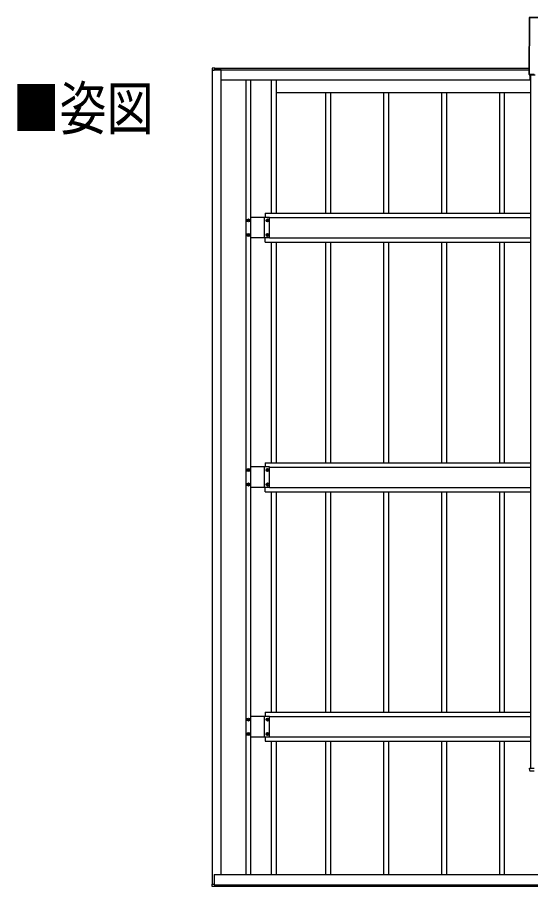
# Model space of a CAD drawing. Units: millimetres, scale not verified. Extents: x -12615 to 12615, y -8910 to 8910.
# Drawn here: x -5558 to -3787, y -366 to 2634 of the extents above; entities that cross this region are included whole.
import ezdxf
from ezdxf.enums import TextEntityAlignment as Align

# ---------------------------------------------------------------- set-up
doc = ezdxf.new("R2010")
doc.units = ezdxf.units.MM
doc.header["$LTSCALE"] = 50
doc.layers.add('0-2_USER1', color=3, linetype='Continuous')
doc.layers.add('0-6_YKK_A1', color=4, linetype='Continuous')
doc.styles.add('ＭＳ ゴシック', font='')
doc.styles.get('ＭＳ ゴシック').set_extended_font_data('MS Gothic')

msp = doc.modelspace()

# ---------------------------------------------------------------- linework, layer by layer
at = {"layer": '0-6_YKK_A1'}
for p, q in [((-3792.05, 2633.5), (-3792.69, 2436.36)), ((-3792.2, 2436.84), (-3791.57, 2633.02)), ((-3791.57, 2633.02), (-3792.05, 2633.5)), ((-3792.05, 2633.5), (-3792.05, 2633.5)), ((-3791.07, 2632.99), (-3791.7, 2436.81)), ((-3694.04, 2634), (-3791.55, 2634)), ((-3791.55, 2634), (-3791.07, 2633.52)), ((-3694.04, 2634), (-3791.55, 2634)), ((-3791.55, 2634), (-3791.55, 2634)), ((-3791.07, 2633.52), (-3694.52, 2633.52)), ((-3791.07, 2633.52), (-3791.07, 2632.99)), ((-3694.52, 2632.99), (-3791.07, 2632.99)), ((-4878.3, 2459.69), (-4885.83, 2459.23)), ((-4885.83, 2451.49), (-4880.12, 2451.49)), ((-4884.8, -357.54), (-4884.8, 2451.49)), ((-4880.12, 2451.49), (-4879.8, 2451.49)), ((-4879.8, 2451.49), (-4879.8, 2452.69)), ((-4854.8, 2452.68), (-4879.8, 2452.68)), ((-4879.3, 2452.68), (-4879.3, 2452.99)), ((-4878.3, 2459.19), (-4878.3, 2459.69)), ((-4878.3, 2453.29), (-4878.3, 2459.19)), ((-4878.3, 2458.18), (-3792.61, 2458.18)), ((-4878.3, 2453.18), (-3792.63, 2453.18)), ((-4876.3, 2453.15), (-3792.63, 2453.15)), ((-4876.3, 2453.15), (-4876.3, 2452.68)), ((-4854.8, -324.24), (-4854.8, 2452.68)), ((-3792.68, 2436.36), (-3792.69, 2436.36)), ((-3791.7, 2436.34), (-3792.19, 2435.86)), ((-3792.19, 2435.86), (-3771.43, 2435.86)), ((-3792.19, 2435.86), (-3771.43, 2435.86)), ((-3792.19, 2435.86), (-3792.19, 2435.86)), ((-3791.7, 2436.81), (-3775.32, 2436.81)), ((-3791.7, 2436.81), (-3791.7, 2436.34)), ((-3774.39, 2436.34), (-3791.7, 2436.34)), ((-3788.8, 2418.18), (-3788.8, 2435.86)), ((-3788.8, 2418.18), (-3788.8, 2435.86)), ((-3788.8, 2433.18), (-3787.8, 2433.18)), ((-3787.8, 2435.86), (-3787.8, 42.74)), ((-4854.8, 2418.18), (-3788.8, 2418.18)), ((-4769.8, 2418.18), (-4769.8, -324.24)), ((-4753.8, 2418.18), (-4753.8, -324.24)), ((-4682.8, 2418.18), (-4682.8, 1958.18)), ((-4665.8, 2418.18), (-4665.8, 1958.18)), ((-4665.8, 2375.18), (-4478.7, 2375.18)), ((-4493.8, 1958.18), (-4493.8, 2375.18)), ((-4493.8, 2375.18), (-4278.7, 2375.18)), ((-4476.8, 1958.18), (-4476.8, 2375.18)), ((-4293.8, 1958.18), (-4293.8, 2375.18)), ((-4293.8, 2375.18), (-4078.7, 2375.18)), ((-4276.8, 1958.18), (-4276.8, 2375.18)), ((-4093.8, 1958.18), (-4093.8, 2375.18)), ((-4093.8, 2375.18), (-3878.7, 2375.18)), ((-4076.8, 1958.18), (-4076.8, 2375.18)), ((-3893.8, 1958.18), (-3893.8, 2375.18)), ((-3893.8, 2375.18), (-3787.8, 2375.18)), ((-3876.8, 1958.18), (-3876.8, 2375.18)), ((-4702.8, 1958.18), (-4702.8, 1943.68)), ((-4702.8, 1958.18), (-3787.8, 1958.18)), ((-4761.28, 1934.62), (-4761.28, 1935.58)), ((-4687.8, 1943.68), (-4753.8, 1943.68)), ((-4687.8, 1943.68), (-4753.8, 1943.68)), ((-4705.3, 1872.68), (-4705.3, 1943.68)), ((-4705.3, 1872.68), (-4705.3, 1943.68)), ((-4695.28, 1934.62), (-4695.28, 1935.58)), ((-4687.8, 1872.68), (-4687.8, 1943.68)), ((-4687.8, 1872.68), (-4687.8, 1943.68)), ((-4687.8, 1943.18), (-3787.8, 1943.18)), ((-4761.28, 1884.62), (-4761.28, 1885.58)), ((-4687.8, 1872.68), (-4753.8, 1872.68)), ((-4687.8, 1872.68), (-4753.8, 1872.68)), ((-4702.8, 1858.18), (-4702.8, 1872.68)), ((-4695.28, 1884.62), (-4695.28, 1885.58)), ((-4687.8, 1873.18), (-3787.8, 1873.18)), ((-4702.8, 1858.18), (-3787.8, 1858.18)), ((-4682.8, 1858.18), (-4682.8, 1096.97)), ((-4665.8, 1858.18), (-4665.8, 1096.97)), ((-4493.8, 1096.97), (-4493.8, 1858.18)), ((-4476.8, 1096.97), (-4476.8, 1858.18)), ((-4293.8, 1096.97), (-4293.8, 1858.18)), ((-4276.8, 1096.97), (-4276.8, 1858.18)), ((-4093.8, 1096.97), (-4093.8, 1858.18)), ((-4076.8, 1096.97), (-4076.8, 1858.18)), ((-3893.8, 1096.97), (-3893.8, 1858.18)), ((-3876.8, 1096.97), (-3876.8, 1858.18)), ((-4687.8, 1082.47), (-4753.8, 1082.47)), ((-4687.8, 1082.47), (-4753.8, 1082.47)), ((-4705.3, 1011.47), (-4705.3, 1082.47)), ((-4705.3, 1011.47), (-4705.3, 1082.47)), ((-4702.8, 1096.97), (-4702.8, 1082.47)), ((-4702.8, 1096.97), (-3787.8, 1096.97)), ((-4687.8, 1011.47), (-4687.8, 1082.47)), ((-4687.8, 1011.47), (-4687.8, 1082.47)), ((-4687.8, 1081.97), (-3787.8, 1081.97)), ((-4761.28, 1073.41), (-4761.28, 1074.37)), ((-4695.28, 1073.41), (-4695.28, 1074.37)), ((-4761.28, 1023.41), (-4761.28, 1024.37)), ((-4695.28, 1023.41), (-4695.28, 1024.37)), ((-4687.8, 1011.47), (-4753.8, 1011.47)), ((-4687.8, 1011.47), (-4753.8, 1011.47)), ((-4702.8, 996.97), (-4702.8, 1011.47)), ((-4702.8, 996.97), (-3787.8, 996.97)), ((-4687.8, 1011.97), (-3787.8, 1011.97)), ((-4682.8, 996.97), (-4682.8, 235.76)), ((-4665.8, 996.97), (-4665.8, 235.76)), ((-4493.8, 235.76), (-4493.8, 996.97)), ((-4476.8, 235.76), (-4476.8, 996.97)), ((-4293.8, 235.76), (-4293.8, 996.97)), ((-4276.8, 235.76), (-4276.8, 996.97)), ((-4093.8, 235.76), (-4093.8, 996.97)), ((-4076.8, 235.76), (-4076.8, 996.97)), ((-3893.8, 235.76), (-3893.8, 996.97)), ((-3876.8, 235.76), (-3876.8, 996.97)), ((-4761.28, 212.2), (-4761.28, 213.16)), ((-4687.8, 221.26), (-4753.8, 221.26)), ((-4705.3, 150.26), (-4705.3, 221.26)), ((-4702.8, 235.76), (-4702.8, 221.26)), ((-4702.8, 235.76), (-3787.8, 235.76)), ((-4695.28, 212.2), (-4695.28, 213.16)), ((-4687.8, 150.26), (-4687.8, 221.26)), ((-4687.8, 220.76), (-3787.8, 220.76)), ((-4761.28, 162.2), (-4761.28, 163.16)), ((-4687.8, 150.26), (-4753.8, 150.26)), ((-4702.8, 150.26), (-4702.8, 135.76)), ((-4695.28, 162.2), (-4695.28, 163.16)), ((-4687.8, 150.76), (-3787.8, 150.76)), ((-4702.8, 135.76), (-3787.8, 135.76)), ((-4682.8, 135.76), (-4682.8, -324.24)), ((-4665.8, 135.76), (-4665.8, -324.24)), ((-4493.8, -324.24), (-4493.8, 135.76)), ((-4476.8, -324.24), (-4476.8, 135.76)), ((-4293.8, -324.24), (-4293.8, 135.76)), ((-4276.8, -324.24), (-4276.8, 135.76)), ((-4093.8, -324.24), (-4093.8, 135.76)), ((-4076.8, -324.24), (-4076.8, 135.76)), ((-3893.8, -324.24), (-3893.8, 135.76)), ((-3876.8, -324.24), (-3876.8, 135.76)), ((-3790.17, 42.74), (-3775.16, 42.74)), ((-3774.63, 33.24), (-3788.21, 33.24)), ((-4879.3, -324.24), (495.2, -324.24)), ((-4879.3, -324.24), (-4879.3, -359.04)), ((-4885.83, -357.54), (-4880.12, -357.54)), ((-4880.12, -357.54), (-4879.8, -357.54)), ((-4879.8, -357.54), (-4879.8, -358.74)), ((-4879.8, -357.54), (-4879.8, -358.74)), ((-4879.3, -358.74), (-4879.8, -358.74)), ((-4878.3, -359.24), (515.7, -359.24)), ((-4878.3, -359.34), (-4878.3, -365.24)), ((-4878.3, -365.74), (-4885.83, -365.28)), ((-4878.3, -364.24), (515.7, -364.24)), ((-4878.3, -365.24), (-4878.3, -365.74))]:
    msp.add_line(p, q, dxfattribs=at)
for points in [[(-3792.05, 2633.5), (-3792.68, 2436.36), (-3792.2, 2436.84)], [(-4886.3, 2458.73), (-4886.3, 2451.49), (-4885.83, 2451.49)], [(-4879.5, 2452.99), (-4878.3, 2452.99), (-4878.3, 2453.29)], [(-4762.24, 1932.7), (-4763.2, 1932.7), (-4763.2, 1933.66), (-4762.24, 1933.66)], [(-4761.28, 1935.58), (-4760.32, 1935.58), (-4760.32, 1934.62)], [(-4760.32, 1931.74), (-4760.32, 1930.78), (-4761.28, 1930.78), (-4761.28, 1931.74)], [(-4759.36, 1933.66), (-4758.4, 1933.66), (-4758.4, 1932.7), (-4759.36, 1932.7)], [(-4696.24, 1932.7), (-4697.2, 1932.7), (-4697.2, 1933.66), (-4696.24, 1933.66)], [(-4695.28, 1935.58), (-4694.32, 1935.58), (-4694.32, 1934.62)], [(-4694.32, 1931.74), (-4694.32, 1930.78), (-4695.28, 1930.78), (-4695.28, 1931.74)], [(-4693.36, 1933.66), (-4692.4, 1933.66), (-4692.4, 1932.7), (-4693.36, 1932.7)], [(-4762.24, 1882.7), (-4763.2, 1882.7), (-4763.2, 1883.66), (-4762.24, 1883.66)], [(-4761.28, 1885.58), (-4760.32, 1885.58), (-4760.32, 1884.62)], [(-4760.32, 1881.74), (-4760.32, 1880.78), (-4761.28, 1880.78), (-4761.28, 1881.74)], [(-4759.36, 1883.66), (-4758.4, 1883.66), (-4758.4, 1882.7), (-4759.36, 1882.7)], [(-4696.24, 1882.7), (-4697.2, 1882.7), (-4697.2, 1883.66), (-4696.24, 1883.66)], [(-4695.28, 1885.58), (-4694.32, 1885.58), (-4694.32, 1884.62)], [(-4694.32, 1881.74), (-4694.32, 1880.78), (-4695.28, 1880.78), (-4695.28, 1881.74)], [(-4693.36, 1883.66), (-4692.4, 1883.66), (-4692.4, 1882.7), (-4693.36, 1882.7)], [(-4762.24, 1071.49), (-4763.2, 1071.49), (-4763.2, 1072.45), (-4762.24, 1072.45)], [(-4761.28, 1074.37), (-4760.32, 1074.37), (-4760.32, 1073.41)], [(-4760.32, 1070.53), (-4760.32, 1069.57), (-4761.28, 1069.57), (-4761.28, 1070.53)], [(-4759.36, 1072.45), (-4758.4, 1072.45), (-4758.4, 1071.49), (-4759.36, 1071.49)], [(-4696.24, 1071.49), (-4697.2, 1071.49), (-4697.2, 1072.45), (-4696.24, 1072.45)], [(-4695.28, 1074.37), (-4694.32, 1074.37), (-4694.32, 1073.41)], [(-4694.32, 1070.53), (-4694.32, 1069.57), (-4695.28, 1069.57), (-4695.28, 1070.53)], [(-4693.36, 1072.45), (-4692.4, 1072.45), (-4692.4, 1071.49), (-4693.36, 1071.49)], [(-4762.24, 1021.49), (-4763.2, 1021.49), (-4763.2, 1022.45), (-4762.24, 1022.45)], [(-4761.28, 1024.37), (-4760.32, 1024.37), (-4760.32, 1023.41)], [(-4760.32, 1020.53), (-4760.32, 1019.57), (-4761.28, 1019.57), (-4761.28, 1020.53)], [(-4759.36, 1022.45), (-4758.4, 1022.45), (-4758.4, 1021.49), (-4759.36, 1021.49)], [(-4696.24, 1021.49), (-4697.2, 1021.49), (-4697.2, 1022.45), (-4696.24, 1022.45)], [(-4695.28, 1024.37), (-4694.32, 1024.37), (-4694.32, 1023.41)], [(-4694.32, 1020.53), (-4694.32, 1019.57), (-4695.28, 1019.57), (-4695.28, 1020.53)], [(-4693.36, 1022.45), (-4692.4, 1022.45), (-4692.4, 1021.49), (-4693.36, 1021.49)], [(-4762.24, 210.28), (-4763.2, 210.28), (-4763.2, 211.24), (-4762.24, 211.24)], [(-4761.28, 213.16), (-4760.32, 213.16), (-4760.32, 212.2)], [(-4759.36, 211.24), (-4758.4, 211.24), (-4758.4, 210.28), (-4759.36, 210.28)], [(-4696.24, 210.28), (-4697.2, 210.28), (-4697.2, 211.24), (-4696.24, 211.24)], [(-4695.28, 213.16), (-4694.32, 213.16), (-4694.32, 212.2)], [(-4693.36, 211.24), (-4692.4, 211.24), (-4692.4, 210.28), (-4693.36, 210.28)], [(-4760.32, 209.32), (-4760.32, 208.36), (-4761.28, 208.36), (-4761.28, 209.32)], [(-4694.32, 209.32), (-4694.32, 208.36), (-4695.28, 208.36), (-4695.28, 209.32)], [(-4762.24, 160.28), (-4763.2, 160.28), (-4763.2, 161.24), (-4762.24, 161.24)], [(-4761.28, 163.16), (-4760.32, 163.16), (-4760.32, 162.2)], [(-4760.32, 159.32), (-4760.32, 158.36), (-4761.28, 158.36), (-4761.28, 159.32)], [(-4759.36, 161.24), (-4758.4, 161.24), (-4758.4, 160.28), (-4759.36, 160.28)], [(-4696.24, 160.28), (-4697.2, 160.28), (-4697.2, 161.24), (-4696.24, 161.24)], [(-4695.28, 163.16), (-4694.32, 163.16), (-4694.32, 162.2)], [(-4694.32, 159.32), (-4694.32, 158.36), (-4695.28, 158.36), (-4695.28, 159.32)], [(-4693.36, 161.24), (-4692.4, 161.24), (-4692.4, 160.28), (-4693.36, 160.28)], [(-3790.2, 35.12), (-3790.67, 42.74), (-3790.17, 42.74)], [(-4886.3, -364.78), (-4886.3, -357.54), (-4885.83, -357.54)], [(-4879.5, -359.04), (-4878.3, -359.04), (-4878.3, -359.34)]]:
    msp.add_lwpolyline(points, dxfattribs=at)
for centre in [(-4760.8, 1933.18), (-4694.8, 1933.18), (-4760.8, 1883.18), (-4694.8, 1883.18), (-4760.8, 1071.97), (-4694.8, 1071.97), (-4760.8, 1021.97), (-4694.8, 1021.97), (-4760.8, 210.76), (-4694.8, 210.76), (-4760.8, 160.76), (-4694.8, 160.76)]:
    msp.add_circle(centre, 5.3, dxfattribs=at)
for centre, radius, start, end in [((-3791.55, 2633.5), 0.5, 90, 179.81634), ((-3791.55, 2633.5), 0.501, 90.24971, 179.75029), ((-3791.07, 2633.02), 0.501, 90.24971, 179.75029), ((-3791.18, 2635.75), 2.76, 261.80183, 272.1952), ((-4885.8, 2458.73), 0.5, 93.5, 180), ((-4879.5, 2452.69), 0.3, 90, 180), ((-3792.19, 2436.36), 0.5, 179.81634, 270), ((-3792.18, 2436.36), 0.501, 180.24971, 269.75029), ((-3791.81, 2439.57), 2.76, 261.80183, 272.1952), ((-3791.7, 2436.84), 0.501, 180.24971, 269.75029), ((-4762.24, 1934.62), 0.96, 270, 0), ((-4762.24, 1931.74), 0.96, 0, 90), ((-4759.36, 1934.62), 0.96, 180, 270), ((-4759.36, 1931.74), 0.96, 90, 180), ((-4696.24, 1934.62), 0.96, 270, 0), ((-4696.24, 1931.74), 0.96, 0, 90), ((-4693.36, 1934.62), 0.96, 180, 270), ((-4693.36, 1931.74), 0.96, 90, 180), ((-4762.24, 1884.62), 0.96, 270, 0), ((-4762.24, 1881.74), 0.96, 0, 90), ((-4759.36, 1884.62), 0.96, 180, 270), ((-4759.36, 1881.74), 0.96, 90, 180), ((-4696.24, 1884.62), 0.96, 270, 0), ((-4696.24, 1881.74), 0.96, 0, 90), ((-4693.36, 1884.62), 0.96, 180, 270), ((-4693.36, 1881.74), 0.96, 90, 180), ((-4762.24, 1073.41), 0.96, 270, 0), ((-4762.24, 1070.53), 0.96, 0, 90), ((-4759.36, 1073.41), 0.96, 180, 270), ((-4759.36, 1070.53), 0.96, 90, 180), ((-4696.24, 1073.41), 0.96, 270, 0), ((-4696.24, 1070.53), 0.96, 0, 90), ((-4693.36, 1073.41), 0.96, 180, 270), ((-4693.36, 1070.53), 0.96, 90, 180), ((-4762.24, 1023.41), 0.96, 270, 0), ((-4762.24, 1020.53), 0.96, 0, 90), ((-4759.36, 1023.41), 0.96, 180, 270), ((-4759.36, 1020.53), 0.96, 90, 180), ((-4696.24, 1023.41), 0.96, 270, 0), ((-4696.24, 1020.53), 0.96, 0, 90), ((-4693.36, 1023.41), 0.96, 180, 270), ((-4693.36, 1020.53), 0.96, 90, 180), ((-4762.24, 212.2), 0.96, 270, 0), ((-4762.24, 209.32), 0.96, 0, 90), ((-4759.36, 212.2), 0.96, 180, 270), ((-4759.36, 209.32), 0.96, 90, 180), ((-4696.24, 212.2), 0.96, 270, 0), ((-4696.24, 209.32), 0.96, 0, 90), ((-4693.36, 212.2), 0.96, 180, 270), ((-4693.36, 209.32), 0.96, 90, 180), ((-4762.24, 162.2), 0.96, 270, 0), ((-4762.24, 159.32), 0.96, 0, 90), ((-4759.36, 162.2), 0.96, 180, 270), ((-4759.36, 159.32), 0.96, 90, 180), ((-4696.24, 162.2), 0.96, 270, 0), ((-4696.24, 159.32), 0.96, 0, 90), ((-4693.36, 162.2), 0.96, 180, 270), ((-4693.36, 159.32), 0.96, 90, 180), ((-3788.21, 35.24), 2, 183.5, 270), ((-4879.5, -358.74), 0.3, 180, 270), ((-4885.8, -364.78), 0.5, 180, 266.5)]:
    msp.add_arc(centre, radius, start, end, dxfattribs=at)

# ---------------------------------------------------------------- texts
at = {"layer": '0-2_USER1', "style": 'ＭＳ ゴシック', "width": 0.8}
msp.add_text('■姿図', height=148.5, dxfattribs=at).set_placement((-5574.6, 2201.5), align=Align.BOTTOM_LEFT)

doc.saveas('drawing.dxf')
